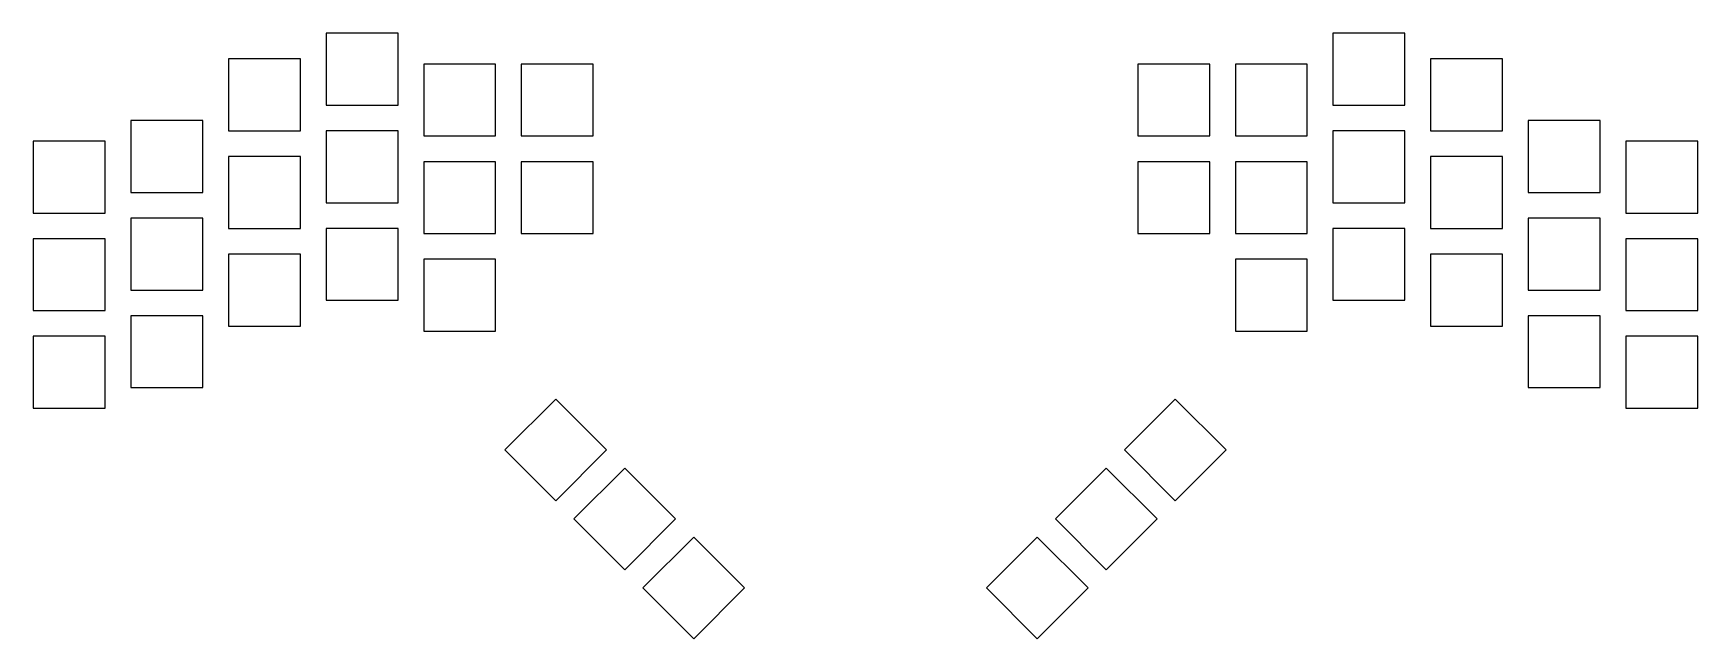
# Model space of a CAD drawing. Header units: millimetres. Extents: x 12 to 336, y -52 to 66.
import ezdxf

# ---------------------------------------------------------------- set-up
doc = ezdxf.new("R2010")
doc.units = ezdxf.units.MM

msp = doc.modelspace()

# ---------------------------------------------------------------- linework, layer by layer
for p, q in [((83, 66), (69, 66)), ((69, 66), (69, 52)), ((83, 52), (83, 66)), ((279, 66), (265, 66)), ((265, 66), (265, 52)), ((279, 52), (279, 66)), ((64, 61), (50, 61)), ((50, 61), (50, 47)), ((64, 47), (64, 61)), ((102, 60), (88, 60)), ((88, 60), (88, 46)), ((102, 46), (102, 60)), ((121, 60), (107, 60)), ((107, 60), (107, 46)), ((121, 46), (121, 60)), ((241, 60), (227, 60)), ((227, 60), (227, 46)), ((241, 46), (241, 60)), ((260, 60), (246, 60)), ((246, 60), (246, 46)), ((260, 46), (260, 60)), ((298, 61), (284, 61)), ((284, 61), (284, 47)), ((298, 47), (298, 61)), ((69, 52), (83, 52)), ((265, 52), (279, 52)), ((45, 49), (31, 49)), ((31, 49), (31, 35)), ((45, 35), (45, 49)), ((317, 49), (303, 49)), ((303, 49), (303, 35)), ((317, 35), (317, 49)), ((50, 47), (64, 47)), ((83, 47), (69, 47)), ((69, 47), (69, 33)), ((83, 33), (83, 47)), ((88, 46), (102, 46)), ((107, 46), (121, 46)), ((227, 46), (241, 46)), ((246, 46), (260, 46)), ((279, 47), (265, 47)), ((265, 47), (265, 33)), ((279, 33), (279, 47)), ((284, 47), (298, 47)), ((26, 45), (12, 45)), ((12, 45), (12, 31)), ((26, 31), (26, 45)), ((336, 45), (322, 45)), ((322, 45), (322, 31)), ((336, 31), (336, 45)), ((64, 42), (50, 42)), ((50, 42), (50, 28)), ((64, 28), (64, 42)), ((102, 41), (88, 41)), ((88, 41), (88, 27)), ((102, 27), (102, 41)), ((121, 41), (107, 41)), ((107, 41), (107, 27)), ((121, 27), (121, 41)), ((241, 41), (227, 41)), ((227, 41), (227, 27)), ((241, 27), (241, 41)), ((260, 41), (246, 41)), ((246, 41), (246, 27)), ((260, 27), (260, 41)), ((298, 42), (284, 42)), ((284, 42), (284, 28)), ((298, 28), (298, 42)), ((31, 35), (45, 35)), ((69, 33), (83, 33)), ((265, 33), (279, 33)), ((303, 35), (317, 35)), ((12, 31), (26, 31)), ((45, 30), (31, 30)), ((31, 30), (31, 16)), ((45, 16), (45, 30)), ((317, 30), (303, 30)), ((303, 30), (303, 16)), ((317, 16), (317, 30)), ((322, 31), (336, 31)), ((26, 26), (12, 26)), ((12, 26), (12, 12)), ((26, 12), (26, 26)), ((50, 28), (64, 28)), ((83, 28), (69, 28)), ((69, 28), (69, 14)), ((83, 14), (83, 28)), ((88, 27), (102, 27)), ((107, 27), (121, 27)), ((227, 27), (241, 27)), ((246, 27), (260, 27)), ((279, 28), (265, 28)), ((265, 28), (265, 14)), ((279, 14), (279, 28)), ((284, 28), (298, 28)), ((336, 26), (322, 26)), ((322, 26), (322, 12)), ((336, 12), (336, 26)), ((64, 23), (50, 23)), ((50, 23), (50, 9)), ((64, 9), (64, 23)), ((298, 23), (284, 23)), ((284, 23), (284, 9)), ((298, 9), (298, 23)), ((102, 22), (88, 22)), ((88, 22), (88, 8)), ((102, 8), (102, 22)), ((260, 22), (246, 22)), ((246, 22), (246, 8)), ((260, 8), (260, 22)), ((31, 16), (45, 16)), ((69, 14), (83, 14)), ((265, 14), (279, 14)), ((303, 16), (317, 16)), ((12, 12), (26, 12)), ((45, 11), (31, 11)), ((31, 11), (31, -3)), ((45, -3), (45, 11)), ((317, 11), (303, 11)), ((303, 11), (303, -3)), ((317, -3), (317, 11)), ((322, 12), (336, 12)), ((26, 7), (12, 7)), ((12, 7), (12, -7)), ((26, -7), (26, 7)), ((50, 9), (64, 9)), ((88, 8), (102, 8)), ((246, 8), (260, 8)), ((284, 9), (298, 9)), ((336, 7), (322, 7)), ((322, 7), (322, -7)), ((336, -7), (336, 7)), ((31, -3), (45, -3)), ((303, -3), (317, -3)), ((113.69, -5.22), (103.79, -15.12)), ((123.58, -15.12), (113.69, -5.22)), ((234.31, -5.22), (224.42, -15.12)), ((244.21, -15.12), (234.31, -5.22)), ((12, -7), (26, -7)), ((322, -7), (336, -7)), ((103.79, -15.12), (113.69, -25.02)), ((113.69, -25.02), (123.58, -15.12)), ((224.42, -15.12), (234.31, -25.02)), ((234.31, -25.02), (244.21, -15.12)), ((127.12, -18.66), (117.22, -28.56)), ((137.02, -28.56), (127.12, -18.66)), ((220.88, -18.66), (210.98, -28.56)), ((230.78, -28.56), (220.88, -18.66)), ((117.22, -28.56), (127.12, -38.46)), ((127.12, -38.46), (137.02, -28.56)), ((210.98, -28.56), (220.88, -38.46)), ((220.88, -38.46), (230.78, -28.56)), ((140.56, -32.09), (130.66, -41.99)), ((150.45, -41.99), (140.56, -32.09)), ((207.44, -32.09), (197.55, -41.99)), ((217.34, -41.99), (207.44, -32.09)), ((130.66, -41.99), (140.56, -51.89)), ((140.56, -51.89), (150.45, -41.99)), ((197.55, -41.99), (207.44, -51.89)), ((207.44, -51.89), (217.34, -41.99))]:
    msp.add_line(p, q)

doc.saveas('drawing.dxf')
